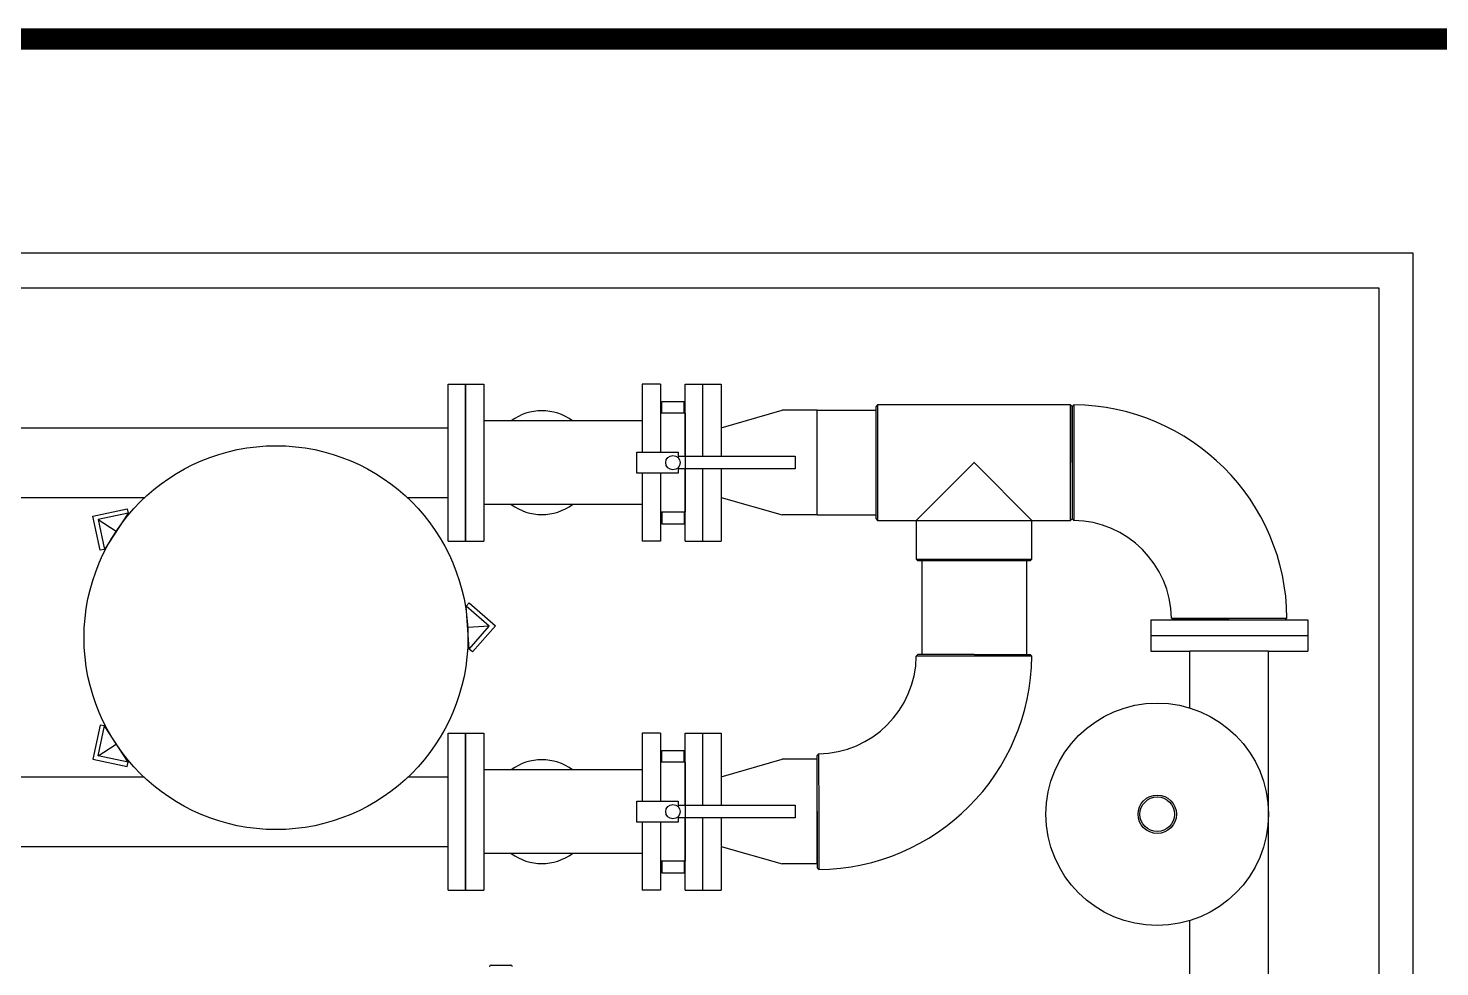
# Model space of a CAD drawing. Header units: inches. Extents: x 3739 to 4246, y 1221 to 1542.
# Drawn here: x 4094.7 to 4175.6, y 1483.6 to 1537.4 of the extents above; entities that cross this region are included whole.
import ezdxf

# ---------------------------------------------------------------- set-up
doc = ezdxf.new("R2010")
doc.units = ezdxf.units.IN
doc.header["$MEASUREMENT"] = 0
for name, color, linetype in [('WCTANK', 7, 'Continuous'), ('WDPUMP', 7, 'Continuous'), ('WSPUMP', 7, 'Continuous')]:
    doc.layers.add(name, color=color, linetype=linetype)

msp = doc.modelspace()

# ---------------------------------------------------------------- linework, layer by layer
at = {"color": 0, "linetype": 'Continuous'}
for p, q in [((4174.0554, 1524.4829), (4030.0554, 1524.4829)), ((4174.0554, 1524.4829), (4030.0554, 1524.4829)), ((4174.0554, 1428.7329), (4174.0554, 1524.4829)), ((4174.0554, 1428.7329), (4174.0554, 1524.4829)), ((4172.0896, 1522.4829), (4032.0353, 1522.4829)), ((4172.0896, 1522.4829), (4032.0353, 1522.4829)), ((4172.0896, 1430.7329), (4172.0896, 1522.4829)), ((4172.0896, 1430.7329), (4172.0896, 1522.4829))]:
    msp.add_line(p, q, dxfattribs=at)
at = {"color": 0, "linetype": 'Continuous', "lineweight": 20, "const_width": 1.2319}
msp.add_lwpolyline([(3747.4063, 1228.7897), (4240.1698, 1228.7897), (4240.1698, 1536.7669), (3747.4063, 1536.7669), (3747.4063, 1228.7897)], dxfattribs=at)
at = {"layer": 'WCTANK', "color": 0, "linetype": 'Continuous'}
msp.add_line((4121.2123, 1483.6962), (4122.3274, 1483.6962), dxfattribs=at)
msp.add_line((4121.2123, 1483.6962), (4122.3274, 1483.6962), dxfattribs=at)
for centre, start, end in [((4121.2123, 1483.596), 90, 180), ((4121.2123, 1483.596), 90, 180), ((4122.3274, 1483.596), 0, 90), ((4122.3274, 1483.596), 0, 90)]:
    msp.add_arc(centre, 0.1002, start, end, dxfattribs=at)
at = {"layer": 'WDPUMP', "color": 0, "linetype": 'Continuous'}
for p, q in [((4118.7391, 1516.9903), (4120.7891, 1516.9903)), ((4118.7391, 1507.9838), (4118.7391, 1516.9903)), ((4119.7418, 1516.9903), (4119.7418, 1507.9838)), ((4119.7418, 1507.9838), (4119.7418, 1516.9903)), ((4120.7891, 1516.9903), (4120.7891, 1507.9838)), ((4129.8705, 1516.9903), (4129.8705, 1513.089)), ((4130.9178, 1516.9903), (4129.8705, 1516.9903)), ((4130.9178, 1516.9903), (4130.9178, 1513.089)), ((4130.9178, 1516.9903), (4130.9178, 1513.089)), ((4132.3344, 1516.9903), (4134.3845, 1516.9903)), ((4132.3344, 1512.8512), (4132.3344, 1516.9903)), ((4133.3372, 1512.8512), (4133.3372, 1516.9903)), ((4134.3845, 1516.9903), (4134.3845, 1512.8512)), ((4130.9907, 1515.987), (4132.2615, 1515.987)), ((4130.9907, 1515.3204), (4130.9907, 1515.987)), ((4132.2615, 1515.3204), (4132.2615, 1515.987)), ((4132.3344, 1515.3204), (4130.9178, 1515.3204)), ((4130.9178, 1515.3204), (4130.9178, 1513.089)), ((4132.3344, 1515.3204), (4132.3344, 1509.6537)), ((4134.3845, 1514.487), (4137.8845, 1515.487)), ((4139.8845, 1515.487), (4137.8845, 1515.487)), ((4139.8845, 1509.487), (4139.8845, 1515.487)), ((4139.8845, 1515.487), (4143.2645, 1515.487)), ((4143.3578, 1515.7995), (4143.2645, 1515.7062)), ((4143.2645, 1509.2679), (4143.2645, 1515.7062)), ((4154.4111, 1515.7995), (4143.3578, 1515.7995)), ((4143.3578, 1515.7995), (4143.3578, 1509.1745)), ((4154.5045, 1515.7062), (4154.4111, 1515.7995)), ((4154.4111, 1512.487), (4154.4111, 1515.7995)), ((4154.5985, 1515.7967), (4154.5045, 1515.7033)), ((4154.5045, 1515.7062), (4154.5045, 1512.487)), ((4154.5045, 1512.487), (4154.5045, 1515.7032)), ((4079.8676, 1514.4832), (4118.7391, 1514.4832)), ((4129.8705, 1514.8885), (4120.7891, 1514.8885)), ((4138.6261, 1512.8512), (4138.6261, 1512.1229)), ((4129.8705, 1511.885), (4129.8705, 1507.9838)), ((4130.9178, 1511.885), (4130.9178, 1507.9838)), ((4130.9178, 1511.885), (4130.9178, 1507.9838)), ((4130.9178, 1511.885), (4130.9178, 1509.6537)), ((4132.3344, 1507.9838), (4132.3344, 1512.1229)), ((4133.3372, 1507.9838), (4133.3372, 1512.1229)), ((4134.3845, 1512.1229), (4134.3845, 1507.9838)), ((4148.8845, 1512.487), (4145.572, 1509.1745)), ((4148.8845, 1512.487), (4148.8766, 1512.487)), ((4148.8845, 1512.487), (4148.8845, 1512.4713)), ((4152.197, 1509.1745), (4148.8845, 1512.487)), ((4154.4111, 1509.1745), (4154.4111, 1512.487)), ((4154.5045, 1512.487), (4154.5045, 1509.2679)), ((4154.5045, 1512.487), (4154.5045, 1509.2696)), ((4083.6767, 1510.4832), (4101.3569, 1510.4832)), ((4116.3984, 1510.4832), (4118.7391, 1510.4832)), ((4134.3845, 1510.487), (4137.8845, 1509.487)), ((4098.3888, 1509.4212), (4100.3449, 1509.8378)), ((4100.397, 1509.5933), (4098.6854, 1509.2287)), ((4100.397, 1509.5933), (4099.0499, 1507.5171)), ((4100.3449, 1509.8378), (4100.397, 1509.5933)), ((4129.8705, 1510.0856), (4120.7891, 1510.0856)), ((4132.3344, 1509.6537), (4130.9178, 1509.6537)), ((4130.9907, 1509.6537), (4130.9907, 1508.987)), ((4132.2615, 1509.6537), (4132.2615, 1508.987)), ((4139.8845, 1509.487), (4137.8845, 1509.487)), ((4139.8845, 1509.487), (4143.2645, 1509.487)), ((4098.8054, 1507.465), (4098.3888, 1509.4212)), ((4098.6854, 1509.2287), (4099.0499, 1507.5171)), ((4098.6854, 1509.2287), (4099.7235, 1508.5552)), ((4130.9907, 1508.987), (4132.2615, 1508.987)), ((4143.2645, 1509.2679), (4143.3578, 1509.1745)), ((4143.3578, 1509.1745), (4154.4111, 1509.1745)), ((4145.572, 1509.1745), (4145.572, 1506.9604)), ((4152.197, 1509.1745), (4154.4111, 1509.1745)), ((4152.197, 1506.9604), (4152.197, 1509.1745)), ((4154.4111, 1509.1745), (4154.5045, 1509.2679)), ((4154.5045, 1509.2696), (4154.5962, 1509.1763)), ((4118.7391, 1507.9838), (4120.7891, 1507.9838)), ((4130.9178, 1507.9838), (4129.8705, 1507.9838)), ((4132.3344, 1507.9838), (4134.3845, 1507.9838)), ((4099.0499, 1507.5171), (4098.8054, 1507.465)), ((4145.572, 1506.9604), (4145.6653, 1506.867)), ((4145.572, 1506.9604), (4148.8845, 1506.9604)), ((4148.8845, 1506.867), (4145.6653, 1506.867)), ((4145.8845, 1506.9604), (4145.8845, 1501.487)), ((4148.8845, 1506.9604), (4152.197, 1506.9604)), ((4152.1036, 1506.867), (4148.8845, 1506.867)), ((4151.8845, 1506.9604), (4151.8845, 1501.487)), ((4152.1036, 1506.867), (4152.197, 1506.9604)), ((4119.7821, 1504.2705), (4119.9471, 1504.4583)), ((4121.0972, 1503.1159), (4119.7821, 1504.2705)), ((4119.9427, 1501.8008), (4119.7821, 1504.2705)), ((4119.9471, 1504.4583), (4121.4501, 1503.1388)), ((4121.0972, 1503.1159), (4119.8624, 1503.0356)), ((4119.9427, 1501.8008), (4121.0972, 1503.1159)), ((4121.4501, 1503.1388), (4120.1306, 1501.6359)), ((4159.0045, 1503.487), (4168.0045, 1503.487)), ((4159.0045, 1503.487), (4159.0045, 1502.587)), ((4160.1937, 1503.5788), (4160.287, 1503.487)), ((4163.5045, 1503.487), (4160.2871, 1503.487)), ((4163.5045, 1503.487), (4166.7208, 1503.487)), ((4166.7208, 1503.487), (4166.8141, 1503.5811)), ((4168.0045, 1503.487), (4168.0045, 1502.587)), ((4159.0045, 1502.587), (4168.0045, 1502.587)), ((4159.0045, 1502.587), (4159.0045, 1501.687)), ((4159.0045, 1502.587), (4161.2545, 1502.587)), ((4165.7545, 1502.587), (4168.0045, 1502.587)), ((4168.0045, 1502.587), (4168.0045, 1501.687)), ((4120.1306, 1501.6359), (4119.9427, 1501.8008)), ((4145.667, 1501.487), (4145.5737, 1501.3952)), ((4148.8845, 1501.487), (4145.667, 1501.487)), ((4148.8845, 1501.487), (4152.1007, 1501.487)), ((4152.1941, 1501.393), (4152.1008, 1501.487)), ((4159.0045, 1501.687), (4161.2545, 1501.687)), ((4165.7545, 1501.687), (4161.2545, 1501.687)), ((4161.2545, 1498.4301), (4161.2545, 1501.687)), ((4165.7545, 1501.687), (4168.0045, 1501.687)), ((4165.7545, 1482.987), (4165.7545, 1501.687)), ((4098.8054, 1497.4467), (4098.3888, 1495.4905)), ((4098.6854, 1495.683), (4099.0499, 1497.3946)), ((4099.0499, 1497.3946), (4098.8054, 1497.4467)), ((4100.397, 1495.3184), (4099.0499, 1497.3946)), ((4118.7391, 1496.9903), (4120.7891, 1496.9903)), ((4118.7391, 1487.9838), (4118.7391, 1496.9903)), ((4119.7418, 1496.9903), (4119.7418, 1487.9838)), ((4119.7418, 1487.9838), (4119.7418, 1496.9903)), ((4120.7891, 1496.9903), (4120.7891, 1487.9838)), ((4129.8705, 1496.9903), (4129.8705, 1493.089)), ((4130.9178, 1496.9903), (4129.8705, 1496.9903)), ((4130.9178, 1496.9903), (4130.9178, 1493.089)), ((4130.9178, 1496.9903), (4130.9178, 1493.089)), ((4132.3344, 1496.9903), (4134.3845, 1496.9903)), ((4132.3344, 1492.8512), (4132.3344, 1496.9903)), ((4133.3372, 1492.8512), (4133.3372, 1496.9903)), ((4134.3845, 1496.9903), (4134.3845, 1492.8512)), ((4098.6854, 1495.683), (4099.7235, 1496.3565)), ((4130.9907, 1495.987), (4132.2615, 1495.987)), ((4130.9907, 1495.3204), (4130.9907, 1495.987)), ((4132.2615, 1495.3204), (4132.2615, 1495.987)), ((4139.9762, 1495.7978), (4139.8845, 1495.7044)), ((4139.8845, 1492.487), (4139.8845, 1495.7044)), ((4098.3888, 1495.4905), (4100.3449, 1495.0739)), ((4100.397, 1495.3184), (4098.6854, 1495.683)), ((4100.3449, 1495.0739), (4100.397, 1495.3184)), ((4129.8705, 1494.8885), (4120.7891, 1494.8885)), ((4132.3344, 1495.3204), (4130.9178, 1495.3204)), ((4130.9178, 1495.3204), (4130.9178, 1493.089)), ((4132.3344, 1495.3204), (4132.3344, 1489.6537)), ((4134.3845, 1494.487), (4137.8845, 1495.487)), ((4139.8845, 1495.487), (4137.8845, 1495.487)), ((4139.8845, 1489.487), (4139.8845, 1495.487)), ((4083.7076, 1494.4832), (4101.299, 1494.4832)), ((4116.4564, 1494.4832), (4118.7391, 1494.4832)), ((4138.6261, 1492.8512), (4138.6261, 1492.1229)), ((4139.8845, 1492.487), (4139.8845, 1489.2707)), ((4129.8705, 1491.885), (4129.8705, 1487.9838)), ((4130.9178, 1491.885), (4130.9178, 1487.9838)), ((4130.9178, 1491.885), (4130.9178, 1487.9838)), ((4130.9178, 1491.885), (4130.9178, 1489.6537)), ((4132.3344, 1487.9838), (4132.3344, 1492.1229)), ((4133.3372, 1487.9838), (4133.3372, 1492.1229)), ((4134.3845, 1492.1229), (4134.3845, 1487.9838)), ((4083.7076, 1490.4832), (4118.7391, 1490.4832)), ((4129.8705, 1490.0856), (4120.7891, 1490.0856)), ((4134.3845, 1490.487), (4137.8845, 1489.487)), ((4132.3344, 1489.6537), (4130.9178, 1489.6537)), ((4130.9907, 1489.6537), (4130.9907, 1488.987)), ((4132.2615, 1489.6537), (4132.2615, 1488.987)), ((4139.8845, 1489.487), (4137.8845, 1489.487)), ((4139.8845, 1489.2707), (4139.9785, 1489.1774)), ((4130.9907, 1488.987), (4132.2615, 1488.987)), ((4118.7391, 1487.9838), (4120.7891, 1487.9838)), ((4130.9178, 1487.9838), (4129.8705, 1487.9838)), ((4132.3344, 1487.9838), (4134.3845, 1487.9838)), ((4161.2545, 1482.987), (4161.2545, 1486.244))]:
    msp.add_line(p, q, dxfattribs=at)
at = {"layer": 'WDPUMP', "color": 0, "linetype": 'Continuous', "flags": 128}
for points in [[(4154.5985, 1515.7966), (4154.5985, 1515.7789), (4154.5985, 1515.7263), (4154.5985, 1515.6399), (4154.5984, 1515.5215), (4154.5984, 1515.3731), (4154.5984, 1515.1968), (4154.5984, 1514.995), (4154.5984, 1514.7703), (4154.5983, 1514.5254), (4154.5983, 1514.2631), (4154.5982, 1513.9864), (4154.5981, 1513.6981), (4154.598, 1513.3007), (4154.5979, 1512.8948), (4154.5978, 1512.487)], [(4154.5978, 1512.487), (4154.5977, 1512.2431), (4154.5976, 1511.9927), (4154.5976, 1511.7376), (4154.5975, 1511.4797), (4154.5974, 1511.2212), (4154.5973, 1511.0518), (4154.5972, 1510.8869), (4154.5971, 1510.7271), (4154.597, 1510.5728), (4154.5969, 1510.4245), (4154.5969, 1510.2826), (4154.5969, 1510.1477), (4154.5968, 1509.8979), (4154.5966, 1509.6889), (4154.5965, 1509.5194), (4154.5963, 1509.3873), (4154.5963, 1509.3188), (4154.5962, 1509.2649), (4154.5962, 1509.2247), (4154.5963, 1509.1972), (4154.5963, 1509.1814), (4154.5963, 1509.1763), (4154.5963, 1509.1764)], [(4160.1937, 1503.5789), (4160.1937, 1503.5789), (4160.1951, 1503.5789), (4160.1993, 1503.5788), (4160.2067, 1503.5788), (4160.2173, 1503.5788), (4160.2315, 1503.5788), (4160.2495, 1503.5787), (4160.3083, 1503.5787), (4160.3922, 1503.5787), (4160.5219, 1503.5788), (4160.6916, 1503.579), (4160.9046, 1503.5793), (4161.1633, 1503.5795), (4161.2984, 1503.5795), (4161.4403, 1503.5796), (4161.5888, 1503.5797), (4161.7433, 1503.5798), (4161.9033, 1503.5799), (4162.0684, 1503.5799), (4162.238, 1503.5799), (4162.4568, 1503.5799), (4162.6935, 1503.58), (4162.9478, 1503.5801), (4163.2186, 1503.5803), (4163.5045, 1503.5804)], [(4163.5045, 1503.5804), (4163.9119, 1503.5805), (4164.3175, 1503.5806), (4164.7146, 1503.5807), (4165.0028, 1503.5808), (4165.2794, 1503.5809), (4165.5416, 1503.5809), (4165.7865, 1503.5809), (4166.0112, 1503.581), (4166.2131, 1503.581), (4166.3895, 1503.581), (4166.538, 1503.581), (4166.6566, 1503.581), (4166.7431, 1503.5811), (4166.7961, 1503.5811), (4166.8141, 1503.5811), (4166.814, 1503.5811)], [(4148.8845, 1501.3937), (4148.6405, 1501.3938), (4148.3901, 1501.3938), (4148.1351, 1501.3939), (4147.8771, 1501.394), (4147.6186, 1501.3941), (4147.4492, 1501.3942), (4147.2844, 1501.3943), (4147.1245, 1501.3944), (4146.9702, 1501.3945), (4146.8219, 1501.3945), (4146.6801, 1501.3946), (4146.5451, 1501.3946), (4146.2953, 1501.3947), (4146.0863, 1501.3948), (4145.9168, 1501.395), (4145.7848, 1501.3951), (4145.7162, 1501.3952), (4145.6624, 1501.3952), (4145.6222, 1501.3952), (4145.5947, 1501.3952), (4145.5789, 1501.3952), (4145.5737, 1501.3952), (4145.5738, 1501.3952)], [(4152.194, 1501.393), (4152.1764, 1501.393), (4152.1237, 1501.393), (4152.0373, 1501.393), (4151.919, 1501.393), (4151.7706, 1501.393), (4151.5942, 1501.3931), (4151.3924, 1501.3931), (4151.1677, 1501.3931), (4150.9228, 1501.3932), (4150.6606, 1501.3932), (4150.3838, 1501.3933), (4150.0955, 1501.3933), (4149.6981, 1501.3934), (4149.2922, 1501.3936), (4148.8845, 1501.3937)], [(4139.9763, 1495.7977), (4139.9763, 1495.7978), (4139.9763, 1495.7964), (4139.9763, 1495.7922), (4139.9763, 1495.7848), (4139.9762, 1495.7742), (4139.9762, 1495.7599), (4139.9762, 1495.7419), (4139.9761, 1495.6832), (4139.9762, 1495.5993), (4139.9763, 1495.4696), (4139.9765, 1495.2999), (4139.9767, 1495.0868), (4139.9769, 1494.8281), (4139.977, 1494.6931), (4139.9771, 1494.5512), (4139.9772, 1494.4027), (4139.9773, 1494.2482), (4139.9773, 1494.0881), (4139.9774, 1493.9231), (4139.9774, 1493.7534), (4139.9774, 1493.5347), (4139.9775, 1493.2979), (4139.9776, 1493.0437), (4139.9777, 1492.7729), (4139.9778, 1492.487)], [(4139.9778, 1492.487), (4139.9779, 1492.0796), (4139.978, 1491.674), (4139.9782, 1491.2769), (4139.9782, 1490.9887), (4139.9783, 1490.712), (4139.9783, 1490.4498), (4139.9784, 1490.205), (4139.9784, 1489.9803), (4139.9784, 1489.7784), (4139.9784, 1489.602), (4139.9785, 1489.4534), (4139.9785, 1489.3349), (4139.9785, 1489.2483), (4139.9785, 1489.1954), (4139.9785, 1489.1774), (4139.9785, 1489.1775)]]:
    msp.add_lwpolyline(points, dxfattribs=at)
at = {"layer": 'WDPUMP', "color": 0, "linetype": 'Continuous'}
for points in [[(4131.9339, 1512.2131), (4131.9339, 1511.885), (4129.56, 1511.885), (4129.56, 1513.089), (4131.9339, 1513.089), (4131.9339, 1512.7609)], [(4131.9339, 1512.8512), (4138.6261, 1512.8512)], [(4138.6261, 1512.1229), (4131.9339, 1512.1229)], [(4131.9339, 1492.2131), (4131.9339, 1491.885), (4129.56, 1491.885), (4129.56, 1493.089), (4131.9339, 1493.089), (4131.9339, 1492.7609)], [(4131.9339, 1492.8512), (4138.6261, 1492.8512)], [(4138.6261, 1492.1229), (4131.9339, 1492.1229)]]:
    msp.add_lwpolyline(points, dxfattribs=at)
for centre, radius in [((4108.8777, 1502.4558), 11), ((4131.6261, 1512.487), 0.412), ((4159.3795, 1492.337), 6.375), ((4159.3795, 1492.337), 1.1), ((4159.3795, 1492.337), 0.99), ((4131.6261, 1492.487), 0.412)]:
    msp.add_circle(centre, radius, dxfattribs=at)
for centre, radius, start, end in [((4124.117, 1512.487), 2.9736, 53.862014, 126.137986), ((4154.5045, 1503.487), 12.31, 0.437796, 89.562389), ((4124.117, 1512.487), 2.9736, 233.862014, 306.137986), ((4154.5045, 1503.487), 5.69, 0.924261, 89.075758), ((4139.8845, 1501.487), 5.69, 270.924261, 359.075758), ((4139.8845, 1501.487), 12.31, 270.437796, 359.562389), ((4124.117, 1492.487), 2.9736, 53.862014, 126.137986), ((4124.117, 1492.487), 2.9736, 233.862014, 306.137986)]:
    msp.add_arc(centre, radius, start, end, dxfattribs=at)
at = {"layer": 'WSPUMP', "color": 0, "linetype": 'Continuous'}
for p, q in [((4118.7391, 1516.9903), (4120.7891, 1516.9903)), ((4118.7391, 1507.9838), (4118.7391, 1516.9903)), ((4119.7418, 1516.9903), (4119.7418, 1507.9838)), ((4119.7418, 1507.9838), (4119.7418, 1516.9903)), ((4120.7891, 1516.9903), (4120.7891, 1507.9838)), ((4129.8705, 1516.9903), (4129.8705, 1513.089)), ((4130.9178, 1516.9903), (4129.8705, 1516.9903)), ((4130.9178, 1516.9903), (4130.9178, 1513.089)), ((4130.9178, 1516.9903), (4130.9178, 1513.089)), ((4132.3344, 1516.9903), (4134.3845, 1516.9903)), ((4132.3344, 1512.8512), (4132.3344, 1516.9903)), ((4133.3372, 1512.8512), (4133.3372, 1516.9903)), ((4134.3845, 1516.9903), (4134.3845, 1512.8512)), ((4130.9907, 1515.987), (4132.2615, 1515.987)), ((4130.9907, 1515.3204), (4130.9907, 1515.987)), ((4132.2615, 1515.3204), (4132.2615, 1515.987)), ((4132.3344, 1515.3204), (4130.9178, 1515.3204)), ((4130.9178, 1515.3204), (4130.9178, 1513.089)), ((4132.3344, 1515.3204), (4132.3344, 1509.6537)), ((4134.3845, 1514.487), (4137.8845, 1515.487)), ((4139.8845, 1515.487), (4137.8845, 1515.487)), ((4139.8845, 1509.487), (4139.8845, 1515.487)), ((4139.8845, 1515.487), (4143.2645, 1515.487)), ((4143.3578, 1515.7995), (4143.2645, 1515.7062)), ((4143.2645, 1509.2679), (4143.2645, 1515.7062)), ((4154.4111, 1515.7995), (4143.3578, 1515.7995)), ((4143.3578, 1515.7995), (4143.3578, 1509.1745)), ((4154.5045, 1515.7062), (4154.4111, 1515.7995)), ((4154.4111, 1512.487), (4154.4111, 1515.7995)), ((4154.5985, 1515.7967), (4154.5045, 1515.7033)), ((4154.5045, 1515.7062), (4154.5045, 1512.487)), ((4154.5045, 1512.487), (4154.5045, 1515.7032)), ((4079.8676, 1514.4832), (4118.7391, 1514.4832)), ((4129.8705, 1514.8885), (4120.7891, 1514.8885)), ((4138.6261, 1512.8512), (4138.6261, 1512.1229)), ((4129.8705, 1511.885), (4129.8705, 1507.9838)), ((4130.9178, 1511.885), (4130.9178, 1507.9838)), ((4130.9178, 1511.885), (4130.9178, 1507.9838)), ((4130.9178, 1511.885), (4130.9178, 1509.6537)), ((4132.3344, 1507.9838), (4132.3344, 1512.1229)), ((4133.3372, 1507.9838), (4133.3372, 1512.1229)), ((4134.3845, 1512.1229), (4134.3845, 1507.9838)), ((4148.8845, 1512.487), (4148.8766, 1512.487)), ((4148.8845, 1512.487), (4148.8845, 1512.4713)), ((4154.4111, 1509.1745), (4154.4111, 1512.487)), ((4154.5045, 1512.487), (4154.5045, 1509.2679)), ((4154.5045, 1512.487), (4154.5045, 1509.2696)), ((4083.6767, 1510.4832), (4101.3569, 1510.4832)), ((4116.3984, 1510.4832), (4118.7391, 1510.4832)), ((4134.3845, 1510.487), (4137.8845, 1509.487)), ((4098.3888, 1509.4212), (4100.3449, 1509.8378)), ((4100.397, 1509.5933), (4098.6854, 1509.2287)), ((4100.397, 1509.5933), (4099.0499, 1507.5171)), ((4100.3449, 1509.8378), (4100.397, 1509.5933)), ((4129.8705, 1510.0856), (4120.7891, 1510.0856)), ((4132.3344, 1509.6537), (4130.9178, 1509.6537)), ((4130.9907, 1509.6537), (4130.9907, 1508.987)), ((4132.2615, 1509.6537), (4132.2615, 1508.987)), ((4139.8845, 1509.487), (4137.8845, 1509.487)), ((4139.8845, 1509.487), (4143.2645, 1509.487)), ((4098.8054, 1507.465), (4098.3888, 1509.4212)), ((4098.6854, 1509.2287), (4099.0499, 1507.5171)), ((4098.6854, 1509.2287), (4099.7235, 1508.5552)), ((4130.9907, 1508.987), (4132.2615, 1508.987)), ((4143.2645, 1509.2679), (4143.3578, 1509.1745)), ((4143.3578, 1509.1745), (4154.4111, 1509.1745)), ((4152.197, 1509.1745), (4154.4111, 1509.1745)), ((4154.4111, 1509.1745), (4154.5045, 1509.2679)), ((4154.5045, 1509.2696), (4154.5962, 1509.1763)), ((4118.7391, 1507.9838), (4120.7891, 1507.9838)), ((4130.9178, 1507.9838), (4129.8705, 1507.9838)), ((4132.3344, 1507.9838), (4134.3845, 1507.9838)), ((4099.0499, 1507.5171), (4098.8054, 1507.465)), ((4119.7821, 1504.2705), (4119.9471, 1504.4583)), ((4121.0972, 1503.1159), (4119.7821, 1504.2705)), ((4119.9427, 1501.8008), (4119.7821, 1504.2705)), ((4119.9471, 1504.4583), (4121.4501, 1503.1388)), ((4121.0972, 1503.1159), (4119.8624, 1503.0356)), ((4119.9427, 1501.8008), (4121.0972, 1503.1159)), ((4121.4501, 1503.1388), (4120.1306, 1501.6359)), ((4159.0045, 1503.487), (4168.0045, 1503.487)), ((4159.0045, 1503.487), (4159.0045, 1502.587)), ((4160.1937, 1503.5788), (4160.287, 1503.487)), ((4163.5045, 1503.487), (4160.2871, 1503.487)), ((4163.5045, 1503.487), (4166.7208, 1503.487)), ((4166.7208, 1503.487), (4166.8141, 1503.5811)), ((4168.0045, 1503.487), (4168.0045, 1502.587)), ((4159.0045, 1502.587), (4168.0045, 1502.587)), ((4159.0045, 1502.587), (4159.0045, 1501.687)), ((4159.0045, 1502.587), (4161.2545, 1502.587)), ((4165.7545, 1502.587), (4168.0045, 1502.587)), ((4168.0045, 1502.587), (4168.0045, 1501.687)), ((4120.1306, 1501.6359), (4119.9427, 1501.8008)), ((4159.0045, 1501.687), (4161.2545, 1501.687)), ((4165.7545, 1501.687), (4161.2545, 1501.687)), ((4161.2545, 1498.4301), (4161.2545, 1501.687)), ((4165.7545, 1501.687), (4168.0045, 1501.687)), ((4165.7545, 1482.987), (4165.7545, 1501.687)), ((4098.8054, 1497.4467), (4098.3888, 1495.4905)), ((4098.6854, 1495.683), (4099.0499, 1497.3946)), ((4099.0499, 1497.3946), (4098.8054, 1497.4467)), ((4100.397, 1495.3184), (4099.0499, 1497.3946)), ((4098.6854, 1495.683), (4099.7235, 1496.3565)), ((4098.3888, 1495.4905), (4100.3449, 1495.0739)), ((4100.397, 1495.3184), (4098.6854, 1495.683)), ((4100.3449, 1495.0739), (4100.397, 1495.3184)), ((4161.2545, 1482.987), (4161.2545, 1486.244))]:
    msp.add_line(p, q, dxfattribs=at)
at = {"layer": 'WSPUMP', "color": 0, "linetype": 'Continuous', "flags": 128}
for points in [[(4154.5985, 1515.7966), (4154.5985, 1515.7789), (4154.5985, 1515.7263), (4154.5985, 1515.6399), (4154.5984, 1515.5215), (4154.5984, 1515.3731), (4154.5984, 1515.1968), (4154.5984, 1514.995), (4154.5984, 1514.7703), (4154.5983, 1514.5254), (4154.5983, 1514.2631), (4154.5982, 1513.9864), (4154.5981, 1513.6981), (4154.598, 1513.3007), (4154.5979, 1512.8948), (4154.5978, 1512.487)], [(4154.5978, 1512.487), (4154.5977, 1512.2431), (4154.5976, 1511.9927), (4154.5976, 1511.7376), (4154.5975, 1511.4797), (4154.5974, 1511.2212), (4154.5973, 1511.0518), (4154.5972, 1510.8869), (4154.5971, 1510.7271), (4154.597, 1510.5728), (4154.5969, 1510.4245), (4154.5969, 1510.2826), (4154.5969, 1510.1477), (4154.5968, 1509.8979), (4154.5966, 1509.6889), (4154.5965, 1509.5194), (4154.5963, 1509.3873), (4154.5963, 1509.3188), (4154.5962, 1509.2649), (4154.5962, 1509.2247), (4154.5963, 1509.1972), (4154.5963, 1509.1814), (4154.5963, 1509.1763), (4154.5963, 1509.1764)], [(4160.1937, 1503.5789), (4160.1937, 1503.5789), (4160.1951, 1503.5789), (4160.1993, 1503.5788), (4160.2067, 1503.5788), (4160.2173, 1503.5788), (4160.2315, 1503.5788), (4160.2495, 1503.5787), (4160.3083, 1503.5787), (4160.3922, 1503.5787), (4160.5219, 1503.5788), (4160.6916, 1503.579), (4160.9046, 1503.5793), (4161.1633, 1503.5795), (4161.2984, 1503.5795), (4161.4403, 1503.5796), (4161.5888, 1503.5797), (4161.7433, 1503.5798), (4161.9033, 1503.5799), (4162.0684, 1503.5799), (4162.238, 1503.5799), (4162.4568, 1503.5799), (4162.6935, 1503.58), (4162.9478, 1503.5801), (4163.2186, 1503.5803), (4163.5045, 1503.5804)], [(4163.5045, 1503.5804), (4163.9119, 1503.5805), (4164.3175, 1503.5806), (4164.7146, 1503.5807), (4165.0028, 1503.5808), (4165.2794, 1503.5809), (4165.5416, 1503.5809), (4165.7865, 1503.5809), (4166.0112, 1503.581), (4166.2131, 1503.581), (4166.3895, 1503.581), (4166.538, 1503.581), (4166.6566, 1503.581), (4166.7431, 1503.5811), (4166.7961, 1503.5811), (4166.8141, 1503.5811), (4166.814, 1503.5811)]]:
    msp.add_lwpolyline(points, dxfattribs=at)
at = {"layer": 'WSPUMP', "color": 0, "linetype": 'Continuous'}
for points in [[(4131.9339, 1512.2131), (4131.9339, 1511.885), (4129.56, 1511.885), (4129.56, 1513.089), (4131.9339, 1513.089), (4131.9339, 1512.7609)], [(4131.9339, 1512.8512), (4138.6261, 1512.8512)], [(4138.6261, 1512.1229), (4131.9339, 1512.1229)]]:
    msp.add_lwpolyline(points, dxfattribs=at)
for centre, radius in [((4108.8777, 1502.4558), 11), ((4131.6261, 1512.487), 0.412), ((4159.3795, 1492.337), 6.375), ((4159.3795, 1492.337), 1.1), ((4159.3795, 1492.337), 0.99)]:
    msp.add_circle(centre, radius, dxfattribs=at)
for centre, radius, start, end in [((4124.117, 1512.487), 2.9736, 53.862014, 126.137986), ((4154.5045, 1503.487), 12.31, 0.437796, 89.562389), ((4124.117, 1512.487), 2.9736, 233.862014, 306.137986), ((4154.5045, 1503.487), 5.69, 0.924261, 89.075758)]:
    msp.add_arc(centre, radius, start, end, dxfattribs=at)

doc.saveas('drawing.dxf')
